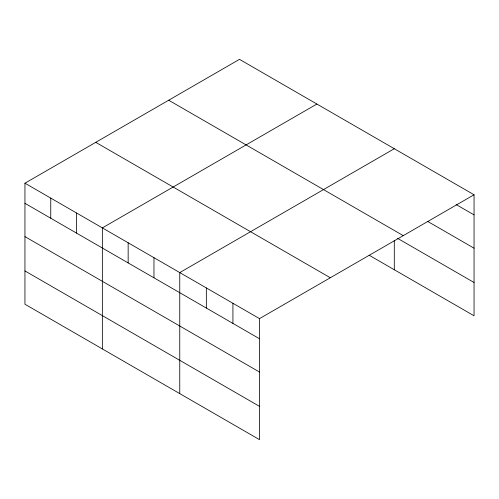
<?xml version="1.0" encoding="UTF-8"?>
<svg xmlns="http://www.w3.org/2000/svg" width="499" height="499" viewBox="0 0 499 499"><rect width="100%" height="100%" fill="white"/><g stroke="black" fill="none" stroke-linecap="round" stroke-linejoin="round"><path stroke-width="0.75" d="M24.95 183.208L259.511 318.63L259.511 439.656L24.95 304.234L24.95 183.208L239.489 59.344L474.05 194.766L474.05 315.792L369.16 255.232M316.896 104.035L102.357 227.9L102.357 348.926M394.297 148.721L179.759 272.585L179.759 393.611M259.511 318.63L474.05 194.766M456.105 204.528L474.05 214.888M427.531 221.331L474.05 248.19M168.693 100.218L403.254 235.64M397.622 238.372L474.05 282.496M95.746 142.334L330.307 277.756M24.95 203.33L259.511 338.752M24.95 236.626L259.511 372.048M24.95 270.938L259.511 406.361M394.297 240.325L394.297 269.747M232.927 303.28L232.927 323.408M206.343 287.935L206.343 308.058M153.96 257.69L153.96 277.812M128.156 242.795L128.156 262.917M76.553 212.998L76.553 233.127M50.755 198.103L50.755 218.225"/></g></svg>
